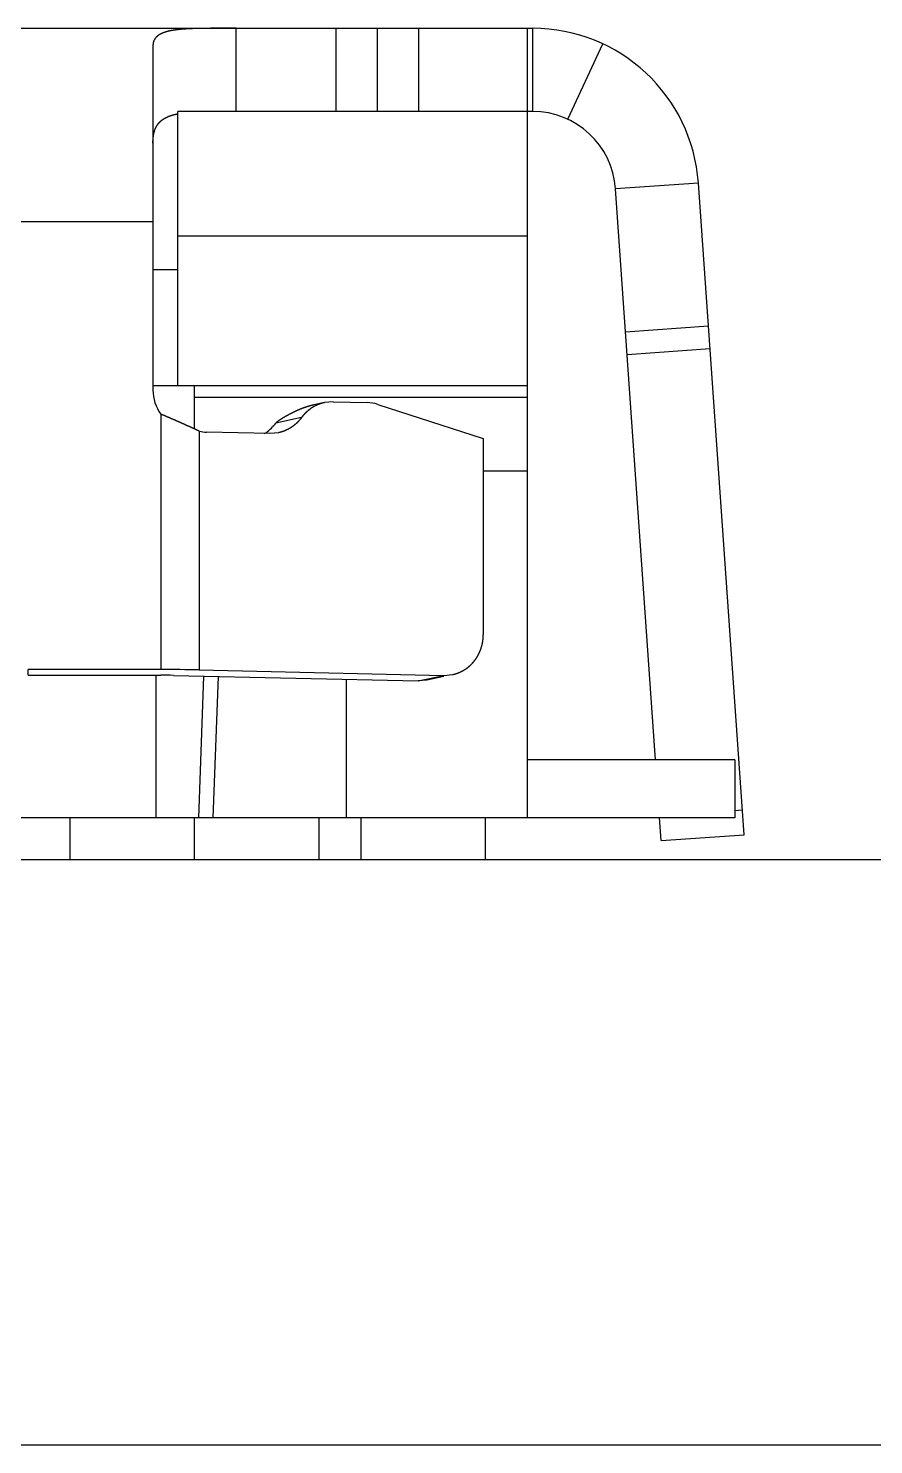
# Model space of a CAD drawing. Extents: x 16.7 to 47.9, y 2.6 to 52.9.
# Drawn here: x 40.18 to 41.197, y 28.961 to 30.665 of the extents above; entities that cross this region are included whole.
import ezdxf

# ---------------------------------------------------------------- set-up
doc = ezdxf.new("R2010")
doc.units = 0
doc.header["$LTSCALE"] = 16.335
doc.layers.get('0').update_dxf_attribs({"linetype": 'CONTINUOUS'})

msp = doc.modelspace()

# ---------------------------------------------------------------- linework, layer by layer
for p, q in [((37.7731, 30.6651), (40.7866, 30.6651)), ((40.4299, 30.5651), (40.4299, 30.6651)), ((40.5499, 30.6651), (40.5499, 30.5651)), ((40.5999, 30.5651), (40.5999, 30.6651)), ((40.6499, 30.5651), (40.6499, 30.6651)), ((40.7799, 30.6651), (40.7799, 29.7151)), ((40.7866, 30.6651), (40.7866, 30.5651)), ((40.3299, 30.6442), (40.3299, 30.2299)), ((40.8289, 30.5557), (40.8712, 30.6463)), ((40.7866, 30.5651), (40.3599, 30.5651)), ((40.3599, 30.2351), (40.3599, 30.5651)), ((40.9862, 30.479), (40.8864, 30.4721)), ((40.9344, 29.7851), (40.8864, 30.4721)), ((41.041, 29.6949), (40.9862, 30.479)), ((39.9799, 30.4325), (40.3299, 30.4325)), ((40.7799, 30.4151), (40.3599, 30.4151)), ((40.3299, 30.3751), (40.3599, 30.3751)), ((40.8984, 30.3), (40.9982, 30.307)), ((41.0001, 30.2793), (40.9004, 30.2723)), ((40.7799, 30.2351), (40.3299, 30.2351)), ((40.3799, 30.183), (40.3799, 30.2351)), ((40.3799, 30.2215), (40.7799, 30.2215)), ((40.5361, 30.2148), (40.5234, 30.2121)), ((40.5465, 30.2158), (40.5361, 30.2148)), ((40.5465, 30.2158), (40.5874, 30.2148)), ((40.6005, 30.2126), (40.7272, 30.1718)), ((40.3392, 30.2009), (40.3392, 29.8937)), ((40.5085, 30.1967), (40.4776, 30.19)), ((40.3855, 30.1804), (40.3855, 29.8932)), ((40.4705, 30.1776), (40.3944, 30.1793)), ((40.481, 30.1786), (40.4705, 30.1776)), ((40.7272, 30.1718), (40.7272, 29.9353)), ((40.7272, 30.1327), (40.7799, 30.1327)), ((40.3392, 29.8937), (40.1799, 29.8937)), ((40.1799, 29.8868), (40.1799, 29.8937)), ((40.3855, 29.8932), (40.6797, 29.8865)), ((40.1799, 29.8868), (40.3392, 29.8868)), ((40.3335, 29.8868), (40.3335, 29.7151)), ((40.3546, 29.8866), (40.6488, 29.8799)), ((40.3849, 29.7151), (40.3912, 29.8858)), ((40.4084, 29.8854), (40.402, 29.7151)), ((40.5627, 29.7151), (40.5627, 29.8819)), ((40.6488, 29.8799), (40.6797, 29.8865)), ((40.6593, 29.8809), (40.6488, 29.8799)), ((40.68, 29.8853), (40.6593, 29.8809)), ((40.6797, 29.8865), (40.6902, 29.8875)), ((41.0299, 29.7851), (40.7799, 29.7851)), ((41.0299, 29.7851), (41.0299, 29.7151)), ((41.0299, 29.7242), (41.0389, 29.7248)), ((41.0299, 29.7151), (37.5299, 29.7151)), ((40.2299, 29.7151), (40.2299, 29.6651)), ((40.3799, 29.6651), (40.3799, 29.7151)), ((40.5299, 29.6651), (40.5299, 29.7151)), ((40.5799, 29.7151), (40.5799, 29.6651)), ((40.7299, 29.6651), (40.7299, 29.7151)), ((40.9412, 29.6879), (40.9393, 29.7151)), ((40.9412, 29.6879), (41.041, 29.6949)), ((17.1799, 29.6651), (47.3799, 29.6651)), ((17.1799, 28.9611), (47.3799, 28.9611))]:
    msp.add_line(p, q)
for points in [[(40.4299, 30.6651, 0), (40.4297, 30.6651, 0), (40.4294, 30.6651, 0), (40.4292, 30.6651, 0), (40.4289, 30.6651, 0), (40.4287, 30.6651, 0), (40.4284, 30.6651, 0), (40.4282, 30.6651, 0), (40.4279, 30.6651, 0), (40.4277, 30.6651, 0), (40.4275, 30.6651, 0), (40.4272, 30.6651, 0), (40.427, 30.6651, 0), (40.4267, 30.6651, 0), (40.4265, 30.6651, 0), (40.4262, 30.6651, 0), (40.426, 30.6651, 0), (40.4257, 30.6651, 0), (40.4255, 30.6651, 0), (40.4253, 30.6651, 0), (40.425, 30.6651, 0), (40.4248, 30.6651, 0), (40.4245, 30.6651, 0), (40.4243, 30.6651, 0), (40.424, 30.6651, 0), (40.4238, 30.6651, 0), (40.4235, 30.6651, 0), (40.4233, 30.6651, 0), (40.4231, 30.6651, 0), (40.4228, 30.6651, 0), (40.4226, 30.6651, 0), (40.4223, 30.6651, 0), (40.4221, 30.6651, 0), (40.4218, 30.6651, 0), (40.4216, 30.6651, 0), (40.4213, 30.6651, 0), (40.4211, 30.6651, 0), (40.4209, 30.6651, 0), (40.4206, 30.6651, 0), (40.4204, 30.6651, 0), (40.4201, 30.6651, 0), (40.4199, 30.6651, 0), (40.4196, 30.6651, 0), (40.4194, 30.6651, 0), (40.4191, 30.6651, 0), (40.4189, 30.6651, 0), (40.4186, 30.6651, 0), (40.4184, 30.6651, 0), (40.4182, 30.6651, 0), (40.4179, 30.6651, 0), (40.4177, 30.6651, 0), (40.4174, 30.6651, 0), (40.4172, 30.6651, 0), (40.4169, 30.6651, 0), (40.4167, 30.6651, 0), (40.4164, 30.6651, 0), (40.4162, 30.6651, 0), (40.416, 30.6651, 0), (40.4157, 30.6651, 0), (40.4155, 30.6651, 0), (40.4152, 30.6651, 0), (40.415, 30.6651, 0), (40.4147, 30.6651, 0), (40.4145, 30.6651, 0), (40.4142, 30.6651, 0), (40.414, 30.6651, 0), (40.4138, 30.6651, 0), (40.4135, 30.6651, 0), (40.4133, 30.6651, 0), (40.413, 30.6651, 0), (40.4128, 30.6651, 0), (40.4125, 30.6651, 0), (40.4123, 30.6651, 0), (40.412, 30.6651, 0), (40.4118, 30.6651, 0), (40.4116, 30.6651, 0), (40.4113, 30.6651, 0), (40.4111, 30.6651, 0), (40.4108, 30.6651, 0), (40.4106, 30.6651, 0), (40.4103, 30.6651, 0), (40.4101, 30.6651, 0), (40.4098, 30.6651, 0), (40.4096, 30.6651, 0), (40.4094, 30.6651, 0), (40.4091, 30.6651, 0), (40.4089, 30.6651, 0), (40.4086, 30.6651, 0), (40.4084, 30.6651, 0), (40.4081, 30.6651, 0), (40.4079, 30.6651, 0), (40.4076, 30.6651, 0), (40.4074, 30.6651, 0), (40.4072, 30.6651, 0), (40.4069, 30.6651, 0), (40.4067, 30.6651, 0), (40.4064, 30.6651, 0), (40.4062, 30.6651, 0), (40.4059, 30.6651, 0), (40.4057, 30.6651, 0), (40.4054, 30.6651, 0), (40.4052, 30.6651, 0), (40.405, 30.6651, 0), (40.4047, 30.6651, 0), (40.4045, 30.6651, 0), (40.4042, 30.6651, 0), (40.404, 30.6651, 0), (40.4037, 30.6651, 0), (40.4035, 30.6651, 0), (40.4032, 30.6651, 0), (40.403, 30.6651, 0), (40.4028, 30.6651, 0), (40.4025, 30.6651, 0), (40.4023, 30.6651, 0), (40.402, 30.6651, 0), (40.4018, 30.6651, 0), (40.4015, 30.6651, 0), (40.4013, 30.6651, 0), (40.401, 30.6651, 0), (40.4008, 30.6651, 0), (40.4006, 30.6651, 0), (40.4003, 30.6651, 0), (40.4001, 30.6651, 0), (40.3998, 30.6651, 0), (40.3996, 30.6651, 0), (40.3993, 30.6651, 0), (40.3991, 30.6651, 0), (40.3988, 30.665, 0), (40.3986, 30.665, 0), (40.3984, 30.665, 0), (40.3981, 30.665, 0), (40.3979, 30.665, 0), (40.3976, 30.665, 0), (40.3974, 30.665, 0), (40.3971, 30.665, 0), (40.3969, 30.665, 0), (40.3966, 30.665, 0), (40.3964, 30.665, 0), (40.3962, 30.665, 0), (40.3959, 30.665, 0), (40.3957, 30.665, 0), (40.3954, 30.665, 0), (40.3952, 30.665, 0), (40.3949, 30.665, 0), (40.3947, 30.665, 0), (40.3944, 30.665, 0), (40.3942, 30.665, 0), (40.394, 30.665, 0), (40.3937, 30.665, 0), (40.3935, 30.665, 0), (40.3932, 30.665, 0), (40.393, 30.665, 0), (40.3927, 30.665, 0), (40.3925, 30.665, 0), (40.3922, 30.665, 0), (40.392, 30.665, 0), (40.3918, 30.665, 0), (40.3915, 30.665, 0), (40.3913, 30.665, 0), (40.391, 30.665, 0), (40.3908, 30.665, 0), (40.3905, 30.665, 0), (40.3903, 30.665, 0), (40.39, 30.665, 0), (40.3898, 30.665, 0), (40.3896, 30.665, 0), (40.3893, 30.6649, 0), (40.3891, 30.6649, 0), (40.3888, 30.6649, 0), (40.3886, 30.6649, 0), (40.3883, 30.6649, 0), (40.3881, 30.6649, 0), (40.3878, 30.6649, 0), (40.3876, 30.6649, 0), (40.3874, 30.6649, 0), (40.3871, 30.6649, 0), (40.3869, 30.6649, 0), (40.3866, 30.6649, 0), (40.3864, 30.6649, 0), (40.3861, 30.6649, 0), (40.3859, 30.6649, 0), (40.3856, 30.6649, 0), (40.3854, 30.6649, 0), (40.3852, 30.6649, 0), (40.3849, 30.6649, 0), (40.3847, 30.6649, 0), (40.3844, 30.6649, 0), (40.3842, 30.6649, 0), (40.3839, 30.6648, 0), (40.3837, 30.6648, 0), (40.3834, 30.6648, 0), (40.3832, 30.6648, 0), (40.383, 30.6648, 0), (40.3827, 30.6648, 0), (40.3825, 30.6648, 0), (40.3822, 30.6648, 0), (40.382, 30.6648, 0), (40.3817, 30.6648, 0), (40.3815, 30.6648, 0), (40.3812, 30.6648, 0), (40.381, 30.6648, 0), (40.3808, 30.6648, 0), (40.3805, 30.6648, 0), (40.3803, 30.6648, 0), (40.38, 30.6647, 0), (40.3798, 30.6647, 0), (40.3795, 30.6647, 0), (40.3793, 30.6647, 0), (40.379, 30.6647, 0), (40.3788, 30.6647, 0), (40.3786, 30.6647, 0), (40.3783, 30.6647, 0), (40.3781, 30.6647, 0), (40.3778, 30.6647, 0), (40.3776, 30.6647, 0), (40.3773, 30.6647, 0), (40.3771, 30.6646, 0), (40.3768, 30.6646, 0), (40.3766, 30.6646, 0), (40.3764, 30.6646, 0), (40.3761, 30.6646, 0), (40.3759, 30.6646, 0), (40.3756, 30.6646, 0), (40.3754, 30.6646, 0), (40.3751, 30.6646, 0), (40.3749, 30.6646, 0), (40.3746, 30.6645, 0), (40.3744, 30.6645, 0), (40.3742, 30.6645, 0), (40.3739, 30.6645, 0), (40.3737, 30.6645, 0), (40.3734, 30.6645, 0), (40.3732, 30.6645, 0), (40.3729, 30.6645, 0), (40.3727, 30.6644, 0), (40.3724, 30.6644, 0), (40.3722, 30.6644, 0), (40.372, 30.6644, 0), (40.3717, 30.6644, 0), (40.3715, 30.6644, 0), (40.3712, 30.6644, 0), (40.371, 30.6644, 0), (40.3707, 30.6643, 0), (40.3705, 30.6643, 0), (40.3702, 30.6643, 0), (40.37, 30.6643, 0), (40.3698, 30.6643, 0), (40.3695, 30.6643, 0), (40.3693, 30.6643, 0), (40.369, 30.6642, 0), (40.3688, 30.6642, 0), (40.3685, 30.6642, 0), (40.3683, 30.6642, 0), (40.3681, 30.6642, 0), (40.3678, 30.6642, 0), (40.3676, 30.6641, 0), (40.3673, 30.6641, 0), (40.3671, 30.6641, 0), (40.3668, 30.6641, 0), (40.3666, 30.6641, 0), (40.3663, 30.6641, 0), (40.3661, 30.664, 0), (40.3659, 30.664, 0), (40.3656, 30.664, 0), (40.3654, 30.664, 0), (40.3651, 30.664, 0), (40.3649, 30.6639, 0), (40.3646, 30.6639, 0), (40.3644, 30.6639, 0), (40.3642, 30.6639, 0), (40.3639, 30.6639, 0), (40.3637, 30.6638, 0), (40.3634, 30.6638, 0), (40.3632, 30.6638, 0), (40.3629, 30.6638, 0), (40.3627, 30.6637, 0), (40.3624, 30.6637, 0), (40.3622, 30.6637, 0), (40.362, 30.6637, 0), (40.3617, 30.6637, 0), (40.3615, 30.6636, 0), (40.3612, 30.6636, 0), (40.361, 30.6636, 0), (40.3607, 30.6635, 0), (40.3605, 30.6635, 0), (40.3603, 30.6635, 0), (40.36, 30.6635, 0), (40.3598, 30.6634, 0), (40.3595, 30.6634, 0), (40.3593, 30.6634, 0), (40.359, 30.6634, 0), (40.3588, 30.6633, 0), (40.3586, 30.6633, 0), (40.3583, 30.6633, 0), (40.3581, 30.6632, 0), (40.3578, 30.6632, 0), (40.3576, 30.6632, 0), (40.3573, 30.6631, 0), (40.3571, 30.6631, 0), (40.3569, 30.6631, 0), (40.3566, 30.663, 0), (40.3564, 30.663, 0), (40.3561, 30.663, 0), (40.3559, 30.6629, 0), (40.3556, 30.6629, 0), (40.3554, 30.6629, 0), (40.3552, 30.6628, 0), (40.3549, 30.6628, 0), (40.3547, 30.6628, 0), (40.3544, 30.6627, 0), (40.3542, 30.6627, 0), (40.3539, 30.6626, 0), (40.3537, 30.6626, 0), (40.3535, 30.6626, 0), (40.3532, 30.6625, 0), (40.353, 30.6625, 0), (40.3527, 30.6624, 0), (40.3525, 30.6624, 0), (40.3523, 30.6624, 0), (40.352, 30.6623, 0), (40.3518, 30.6623, 0), (40.3515, 30.6622, 0), (40.3513, 30.6622, 0), (40.3511, 30.6621, 0), (40.3508, 30.6621, 0), (40.3506, 30.662, 0), (40.3503, 30.662, 0), (40.3501, 30.6619, 0), (40.3499, 30.6619, 0), (40.3496, 30.6618, 0), (40.3494, 30.6618, 0), (40.3491, 30.6617, 0), (40.3489, 30.6617, 0), (40.3487, 30.6616, 0), (40.3484, 30.6615, 0), (40.3482, 30.6615, 0), (40.348, 30.6614, 0), (40.3477, 30.6614, 0), (40.3475, 30.6613, 0), (40.3472, 30.6612, 0), (40.347, 30.6612, 0), (40.3468, 30.6611, 0), (40.3465, 30.6611, 0), (40.3463, 30.661, 0), (40.3461, 30.6609, 0), (40.3458, 30.6609, 0), (40.3456, 30.6608, 0), (40.3454, 30.6607, 0), (40.3451, 30.6606, 0), (40.3449, 30.6606, 0), (40.3447, 30.6605, 0), (40.3444, 30.6604, 0), (40.3442, 30.6603, 0), (40.344, 30.6603, 0), (40.3437, 30.6602, 0), (40.3435, 30.6601, 0), (40.3433, 30.66, 0), (40.343, 30.6599, 0), (40.3428, 30.6599, 0), (40.3426, 30.6598, 0), (40.3424, 30.6597, 0), (40.3421, 30.6596, 0), (40.3419, 30.6595, 0), (40.3417, 30.6594, 0), (40.3414, 30.6593, 0), (40.3412, 30.6592, 0), (40.341, 30.6591, 0), (40.3408, 30.659, 0), (40.3405, 30.6589, 0), (40.3403, 30.6588, 0), (40.3401, 30.6587, 0), (40.3399, 30.6586, 0), (40.3397, 30.6585, 0), (40.3394, 30.6584, 0), (40.3392, 30.6583, 0), (40.339, 30.6582, 0), (40.3388, 30.6581, 0), (40.3386, 30.658, 0), (40.3384, 30.6578, 0), (40.3381, 30.6577, 0), (40.3379, 30.6576, 0), (40.3377, 30.6575, 0), (40.3375, 30.6573, 0), (40.3373, 30.6572, 0), (40.3371, 30.6571, 0), (40.3369, 30.657, 0), (40.3367, 30.6568, 0), (40.3365, 30.6567, 0), (40.3363, 30.6565, 0), (40.3361, 30.6564, 0), (40.3359, 30.6562, 0), (40.3357, 30.6561, 0), (40.3355, 30.6559, 0), (40.3353, 30.6558, 0), (40.3351, 30.6556, 0), (40.3349, 30.6555, 0), (40.3348, 30.6553, 0), (40.3346, 30.6552, 0), (40.3344, 30.655, 0), (40.3342, 30.6548, 0), (40.334, 30.6546, 0), (40.3339, 30.6545, 0), (40.3337, 30.6543, 0), (40.3335, 30.6541, 0), (40.3334, 30.6539, 0), (40.3332, 30.6537, 0), (40.3331, 30.6536, 0), (40.3329, 30.6534, 0), (40.3328, 30.6532, 0), (40.3326, 30.653, 0), (40.3325, 30.6528, 0), (40.3323, 30.6526, 0), (40.3322, 30.6524, 0), (40.3321, 30.6522, 0), (40.3319, 30.652, 0), (40.3318, 30.6517, 0), (40.3317, 30.6515, 0), (40.3316, 30.6513, 0), (40.3314, 30.6511, 0), (40.3313, 30.6509, 0), (40.3312, 30.6507, 0), (40.3311, 30.6504, 0), (40.331, 30.6502, 0), (40.3309, 30.65, 0), (40.3309, 30.6497, 0), (40.3308, 30.6495, 0), (40.3307, 30.6493, 0), (40.3306, 30.6491, 0), (40.3305, 30.6488, 0), (40.3305, 30.6486, 0), (40.3304, 30.6483, 0), (40.3303, 30.6481, 0), (40.3303, 30.6479, 0), (40.3302, 30.6476, 0), (40.3302, 30.6474, 0), (40.3301, 30.6472, 0), (40.3301, 30.6469, 0), (40.3301, 30.6467, 0), (40.33, 30.6464, 0), (40.33, 30.6462, 0), (40.33, 30.6459, 0), (40.33, 30.6457, 0), (40.3299, 30.6454, 0), (40.3299, 30.6452, 0), (40.3299, 30.645, 0), (40.3299, 30.6447, 0), (40.3299, 30.6445, 0), (40.3299, 30.6442, 0)], [(40.3299, 30.5269, 0), (40.3299, 30.527, 0), (40.3299, 30.5272, 0), (40.3299, 30.5273, 0), (40.3299, 30.5275, 0), (40.3299, 30.5276, 0), (40.3299, 30.5278, 0), (40.3299, 30.5279, 0), (40.3299, 30.5281, 0), (40.3299, 30.5282, 0), (40.3299, 30.5284, 0), (40.3299, 30.5285, 0), (40.3299, 30.5287, 0), (40.3299, 30.5288, 0), (40.3299, 30.529, 0), (40.3299, 30.5291, 0), (40.3299, 30.5293, 0), (40.3299, 30.5294, 0), (40.3299, 30.5296, 0), (40.3299, 30.5297, 0), (40.33, 30.5298, 0), (40.33, 30.53, 0), (40.33, 30.5301, 0), (40.33, 30.5303, 0), (40.33, 30.5304, 0), (40.33, 30.5306, 0), (40.33, 30.5307, 0), (40.33, 30.5309, 0), (40.33, 30.531, 0), (40.33, 30.5312, 0), (40.33, 30.5313, 0), (40.33, 30.5315, 0), (40.3301, 30.5316, 0), (40.3301, 30.5318, 0), (40.3301, 30.5319, 0), (40.3301, 30.5321, 0), (40.3301, 30.5322, 0), (40.3301, 30.5324, 0), (40.3301, 30.5325, 0), (40.3301, 30.5326, 0), (40.3301, 30.5328, 0), (40.3302, 30.5329, 0), (40.3302, 30.5331, 0), (40.3302, 30.5332, 0), (40.3302, 30.5334, 0), (40.3302, 30.5335, 0), (40.3302, 30.5337, 0), (40.3302, 30.5338, 0), (40.3303, 30.534, 0), (40.3303, 30.5341, 0), (40.3303, 30.5343, 0), (40.3303, 30.5344, 0), (40.3303, 30.5346, 0), (40.3303, 30.5347, 0), (40.3304, 30.5349, 0), (40.3304, 30.535, 0), (40.3304, 30.5351, 0), (40.3304, 30.5353, 0), (40.3304, 30.5354, 0), (40.3305, 30.5356, 0), (40.3305, 30.5357, 0), (40.3305, 30.5359, 0), (40.3305, 30.536, 0), (40.3306, 30.5362, 0), (40.3306, 30.5363, 0), (40.3306, 30.5365, 0), (40.3306, 30.5366, 0), (40.3306, 30.5367, 0), (40.3307, 30.5369, 0), (40.3307, 30.537, 0), (40.3307, 30.5372, 0), (40.3308, 30.5373, 0), (40.3308, 30.5375, 0), (40.3308, 30.5376, 0), (40.3308, 30.5378, 0), (40.3309, 30.5379, 0), (40.3309, 30.5381, 0), (40.3309, 30.5382, 0), (40.331, 30.5383, 0), (40.331, 30.5385, 0), (40.331, 30.5386, 0), (40.331, 30.5388, 0), (40.3311, 30.5389, 0), (40.3311, 30.5391, 0), (40.3311, 30.5392, 0), (40.3312, 30.5394, 0), (40.3312, 30.5395, 0), (40.3313, 30.5396, 0), (40.3313, 30.5398, 0), (40.3313, 30.5399, 0), (40.3314, 30.5401, 0), (40.3314, 30.5402, 0), (40.3314, 30.5404, 0), (40.3315, 30.5405, 0), (40.3315, 30.5406, 0), (40.3316, 30.5408, 0), (40.3316, 30.5409, 0), (40.3316, 30.5411, 0), (40.3317, 30.5412, 0), (40.3317, 30.5413, 0), (40.3318, 30.5415, 0), (40.3318, 30.5416, 0), (40.3319, 30.5418, 0), (40.3319, 30.5419, 0), (40.3319, 30.5421, 0), (40.332, 30.5422, 0), (40.332, 30.5423, 0), (40.3321, 30.5425, 0), (40.3321, 30.5426, 0), (40.3322, 30.5428, 0), (40.3322, 30.5429, 0), (40.3323, 30.543, 0), (40.3323, 30.5432, 0), (40.3324, 30.5433, 0), (40.3324, 30.5434, 0), (40.3325, 30.5436, 0), (40.3325, 30.5437, 0), (40.3326, 30.5439, 0), (40.3326, 30.544, 0), (40.3327, 30.5441, 0), (40.3328, 30.5443, 0), (40.3328, 30.5444, 0), (40.3329, 30.5445, 0), (40.3329, 30.5447, 0), (40.333, 30.5448, 0), (40.3331, 30.5449, 0), (40.3331, 30.5451, 0), (40.3332, 30.5452, 0), (40.3332, 30.5454, 0), (40.3333, 30.5455, 0), (40.3334, 30.5456, 0), (40.3334, 30.5458, 0), (40.3335, 30.5459, 0), (40.3336, 30.546, 0), (40.3336, 30.5461, 0), (40.3337, 30.5463, 0), (40.3338, 30.5464, 0), (40.3338, 30.5465, 0), (40.3339, 30.5467, 0), (40.334, 30.5468, 0), (40.334, 30.5469, 0), (40.3341, 30.5471, 0), (40.3342, 30.5472, 0), (40.3343, 30.5473, 0), (40.3343, 30.5474, 0), (40.3344, 30.5476, 0), (40.3345, 30.5477, 0), (40.3346, 30.5478, 0), (40.3346, 30.548, 0), (40.3347, 30.5481, 0), (40.3348, 30.5482, 0), (40.3349, 30.5483, 0), (40.3349, 30.5485, 0), (40.335, 30.5486, 0), (40.3351, 30.5487, 0), (40.3352, 30.5488, 0), (40.3353, 30.549, 0), (40.3354, 30.5491, 0), (40.3354, 30.5492, 0), (40.3355, 30.5493, 0), (40.3356, 30.5494, 0), (40.3357, 30.5496, 0), (40.3358, 30.5497, 0), (40.3359, 30.5498, 0), (40.336, 30.5499, 0), (40.336, 30.55, 0), (40.3361, 30.5502, 0), (40.3362, 30.5503, 0), (40.3363, 30.5504, 0), (40.3364, 30.5505, 0), (40.3365, 30.5506, 0), (40.3366, 30.5507, 0), (40.3367, 30.5508, 0), (40.3368, 30.551, 0), (40.3369, 30.5511, 0), (40.337, 30.5512, 0), (40.3371, 30.5513, 0), (40.3372, 30.5514, 0), (40.3373, 30.5515, 0), (40.3374, 30.5516, 0), (40.3375, 30.5517, 0), (40.3376, 30.5518, 0), (40.3377, 30.552, 0), (40.3378, 30.5521, 0), (40.3379, 30.5522, 0), (40.338, 30.5523, 0), (40.3381, 30.5524, 0), (40.3382, 30.5525, 0), (40.3383, 30.5526, 0), (40.3384, 30.5527, 0), (40.3385, 30.5528, 0), (40.3386, 30.5529, 0), (40.3387, 30.553, 0), (40.3388, 30.5531, 0), (40.3389, 30.5532, 0), (40.339, 30.5533, 0), (40.3391, 30.5534, 0), (40.3392, 30.5535, 0), (40.3394, 30.5536, 0), (40.3395, 30.5537, 0), (40.3396, 30.5538, 0), (40.3397, 30.5539, 0), (40.3398, 30.554, 0), (40.3399, 30.5541, 0), (40.34, 30.5542, 0), (40.3401, 30.5543, 0), (40.3403, 30.5544, 0), (40.3404, 30.5545, 0), (40.3405, 30.5546, 0), (40.3406, 30.5546, 0), (40.3407, 30.5547, 0), (40.3408, 30.5548, 0), (40.341, 30.5549, 0), (40.3411, 30.555, 0), (40.3412, 30.5551, 0), (40.3413, 30.5552, 0), (40.3414, 30.5553, 0), (40.3416, 30.5554, 0), (40.3417, 30.5554, 0), (40.3418, 30.5555, 0), (40.3419, 30.5556, 0), (40.342, 30.5557, 0), (40.3422, 30.5558, 0), (40.3423, 30.5559, 0), (40.3424, 30.5559, 0), (40.3425, 30.556, 0), (40.3427, 30.5561, 0), (40.3428, 30.5562, 0), (40.3429, 30.5563, 0), (40.343, 30.5563, 0), (40.3431, 30.5564, 0), (40.3433, 30.5565, 0), (40.3434, 30.5566, 0), (40.3435, 30.5566, 0), (40.3437, 30.5567, 0), (40.3438, 30.5568, 0), (40.3439, 30.5569, 0), (40.344, 30.5569, 0), (40.3442, 30.557, 0), (40.3443, 30.5571, 0), (40.3444, 30.5572, 0), (40.3446, 30.5572, 0), (40.3447, 30.5573, 0), (40.3448, 30.5574, 0), (40.3449, 30.5575, 0), (40.3451, 30.5575, 0), (40.3452, 30.5576, 0), (40.3453, 30.5577, 0), (40.3455, 30.5577, 0), (40.3456, 30.5578, 0), (40.3457, 30.5579, 0), (40.3459, 30.5579, 0), (40.346, 30.558, 0), (40.3461, 30.5581, 0), (40.3463, 30.5581, 0), (40.3464, 30.5582, 0), (40.3465, 30.5583, 0), (40.3467, 30.5583, 0), (40.3468, 30.5584, 0), (40.3469, 30.5584, 0), (40.3471, 30.5585, 0), (40.3472, 30.5586, 0), (40.3473, 30.5586, 0), (40.3475, 30.5587, 0), (40.3476, 30.5587, 0), (40.3477, 30.5588, 0), (40.3479, 30.5589, 0), (40.348, 30.5589, 0), (40.3481, 30.559, 0), (40.3483, 30.559, 0), (40.3484, 30.5591, 0), (40.3486, 30.5591, 0), (40.3487, 30.5592, 0), (40.3488, 30.5593, 0), (40.349, 30.5593, 0), (40.3491, 30.5594, 0), (40.3492, 30.5594, 0), (40.3494, 30.5595, 0), (40.3495, 30.5595, 0), (40.3497, 30.5596, 0), (40.3498, 30.5596, 0), (40.3499, 30.5597, 0), (40.3501, 30.5597, 0), (40.3502, 30.5598, 0), (40.3503, 30.5598, 0), (40.3505, 30.5599, 0), (40.3506, 30.5599, 0), (40.3508, 30.56, 0), (40.3509, 30.56, 0), (40.351, 30.5601, 0), (40.3512, 30.5601, 0), (40.3513, 30.5602, 0), (40.3515, 30.5602, 0), (40.3516, 30.5603, 0), (40.3517, 30.5603, 0), (40.3519, 30.5603, 0), (40.352, 30.5604, 0), (40.3522, 30.5604, 0), (40.3523, 30.5605, 0), (40.3524, 30.5605, 0), (40.3526, 30.5606, 0), (40.3527, 30.5606, 0), (40.3529, 30.5607, 0), (40.353, 30.5607, 0), (40.3532, 30.5607, 0), (40.3533, 30.5608, 0), (40.3534, 30.5608, 0), (40.3536, 30.5609, 0), (40.3537, 30.5609, 0), (40.3539, 30.5609, 0), (40.354, 30.561, 0), (40.3541, 30.561, 0), (40.3543, 30.5611, 0), (40.3544, 30.5611, 0), (40.3546, 30.5611, 0), (40.3547, 30.5612, 0), (40.3549, 30.5612, 0), (40.355, 30.5613, 0), (40.3551, 30.5613, 0), (40.3553, 30.5613, 0), (40.3554, 30.5614, 0), (40.3556, 30.5614, 0), (40.3557, 30.5614, 0), (40.3559, 30.5615, 0), (40.356, 30.5615, 0), (40.3561, 30.5615, 0), (40.3563, 30.5616, 0), (40.3564, 30.5616, 0), (40.3566, 30.5616, 0), (40.3567, 30.5617, 0), (40.3569, 30.5617, 0), (40.357, 30.5617, 0), (40.3572, 30.5618, 0), (40.3573, 30.5618, 0), (40.3574, 30.5618, 0), (40.3576, 30.5619, 0), (40.3577, 30.5619, 0), (40.3579, 30.5619, 0), (40.358, 30.562, 0), (40.3582, 30.562, 0), (40.3583, 30.562, 0), (40.3585, 30.5621, 0), (40.3586, 30.5621, 0), (40.3587, 30.5621, 0), (40.3589, 30.5621, 0), (40.359, 30.5622, 0), (40.3592, 30.5622, 0), (40.3593, 30.5622, 0), (40.3595, 30.5623, 0), (40.3596, 30.5623, 0), (40.3598, 30.5623, 0), (40.3599, 30.5623, 0)], [(40.5234, 30.2121, 0), (40.5231, 30.212, 0), (40.5227, 30.2119, 0), (40.5224, 30.2118, 0), (40.5221, 30.2118, 0), (40.5218, 30.2117, 0), (40.5214, 30.2116, 0), (40.5211, 30.2115, 0), (40.5208, 30.2115, 0), (40.5204, 30.2114, 0), (40.5201, 30.2113, 0), (40.5198, 30.2112, 0), (40.5195, 30.2111, 0), (40.5191, 30.211, 0), (40.5188, 30.2109, 0), (40.5185, 30.2108, 0), (40.5181, 30.2107, 0), (40.5178, 30.2106, 0), (40.5174, 30.2106, 0), (40.5171, 30.2105, 0), (40.5168, 30.2104, 0), (40.5164, 30.2103, 0), (40.5161, 30.2101, 0), (40.5158, 30.21, 0), (40.5154, 30.2099, 0), (40.5151, 30.2098, 0), (40.5147, 30.2097, 0), (40.5144, 30.2096, 0), (40.5141, 30.2095, 0), (40.5137, 30.2094, 0), (40.5134, 30.2093, 0), (40.513, 30.2091, 0), (40.5127, 30.209, 0), (40.5123, 30.2089, 0), (40.512, 30.2088, 0), (40.5116, 30.2087, 0), (40.5113, 30.2085, 0), (40.5109, 30.2084, 0), (40.5106, 30.2083, 0), (40.5102, 30.2082, 0), (40.5099, 30.208, 0), (40.5095, 30.2079, 0), (40.5092, 30.2078, 0), (40.5088, 30.2076, 0), (40.5085, 30.2075, 0), (40.5081, 30.2073, 0), (40.5078, 30.2072, 0), (40.5074, 30.2071, 0), (40.5071, 30.2069, 0), (40.5067, 30.2068, 0), (40.5064, 30.2066, 0), (40.506, 30.2065, 0), (40.5057, 30.2063, 0), (40.5053, 30.2062, 0), (40.505, 30.206, 0), (40.5046, 30.2059, 0), (40.5043, 30.2057, 0), (40.5039, 30.2056, 0), (40.5035, 30.2054, 0), (40.5032, 30.2053, 0), (40.5028, 30.2051, 0), (40.5025, 30.2049, 0), (40.5021, 30.2048, 0), (40.5018, 30.2046, 0), (40.5014, 30.2044, 0), (40.501, 30.2043, 0), (40.5007, 30.2041, 0), (40.5003, 30.2039, 0), (40.5, 30.2038, 0), (40.4996, 30.2036, 0), (40.4992, 30.2034, 0), (40.4989, 30.2032, 0), (40.4985, 30.2031, 0), (40.4982, 30.2029, 0), (40.4978, 30.2027, 0), (40.4974, 30.2025, 0), (40.4971, 30.2023, 0), (40.4967, 30.2022, 0), (40.4964, 30.202, 0), (40.496, 30.2018, 0), (40.4956, 30.2016, 0), (40.4953, 30.2014, 0), (40.4949, 30.2012, 0), (40.4946, 30.201, 0), (40.4942, 30.2008, 0), (40.4938, 30.2006, 0), (40.4935, 30.2004, 0), (40.4931, 30.2002, 0), (40.4928, 30.2, 0), (40.4924, 30.1998, 0), (40.492, 30.1996, 0), (40.4917, 30.1994, 0), (40.4913, 30.1992, 0), (40.491, 30.199, 0), (40.4906, 30.1988, 0), (40.4902, 30.1986, 0), (40.4899, 30.1984, 0), (40.4895, 30.1982, 0), (40.4891, 30.198, 0), (40.4888, 30.1978, 0), (40.4884, 30.1976, 0), (40.4881, 30.1973, 0), (40.4877, 30.1971, 0), (40.4873, 30.1969, 0), (40.487, 30.1967, 0), (40.4866, 30.1965, 0), (40.4863, 30.1963, 0), (40.4859, 30.196, 0), (40.4855, 30.1958, 0), (40.4852, 30.1956, 0), (40.4848, 30.1954, 0), (40.4845, 30.1951, 0), (40.4841, 30.1949, 0), (40.4838, 30.1947, 0), (40.4834, 30.1945, 0), (40.483, 30.1942, 0), (40.4827, 30.194, 0), (40.4823, 30.1938, 0), (40.482, 30.1935, 0), (40.4816, 30.1933, 0), (40.4812, 30.1931, 0), (40.4809, 30.1928, 0), (40.4805, 30.1926, 0), (40.4802, 30.1923, 0), (40.4798, 30.1921, 0), (40.4795, 30.1919, 0), (40.4791, 30.1916, 0), (40.4788, 30.1914, 0), (40.4784, 30.1911, 0)], [(40.5361, 30.2148, 0), (40.5358, 30.2147, 0), (40.5356, 30.2147, 0), (40.5354, 30.2146, 0), (40.5352, 30.2146, 0), (40.535, 30.2145, 0), (40.5348, 30.2145, 0), (40.5346, 30.2144, 0), (40.5344, 30.2144, 0), (40.5342, 30.2143, 0), (40.534, 30.2143, 0), (40.5338, 30.2142, 0), (40.5336, 30.2142, 0), (40.5334, 30.2141, 0), (40.5332, 30.2141, 0), (40.533, 30.214, 0), (40.5328, 30.2139, 0), (40.5326, 30.2139, 0), (40.5324, 30.2138, 0), (40.5322, 30.2138, 0), (40.532, 30.2137, 0), (40.5318, 30.2136, 0), (40.5316, 30.2136, 0), (40.5314, 30.2135, 0), (40.5312, 30.2134, 0), (40.531, 30.2134, 0), (40.5308, 30.2133, 0), (40.5305, 30.2132, 0), (40.5303, 30.2131, 0), (40.5301, 30.2131, 0), (40.5299, 30.213, 0), (40.5298, 30.2129, 0), (40.5296, 30.2129, 0), (40.5294, 30.2128, 0), (40.5292, 30.2127, 0), (40.529, 30.2126, 0), (40.5288, 30.2125, 0), (40.5286, 30.2125, 0), (40.5284, 30.2124, 0), (40.5282, 30.2123, 0), (40.528, 30.2122, 0), (40.5278, 30.2121, 0), (40.5276, 30.2121, 0), (40.5274, 30.212, 0), (40.5272, 30.2119, 0), (40.527, 30.2118, 0), (40.5268, 30.2117, 0), (40.5266, 30.2116, 0), (40.5264, 30.2115, 0), (40.5262, 30.2114, 0), (40.526, 30.2114, 0), (40.5258, 30.2113, 0), (40.5256, 30.2112, 0), (40.5255, 30.2111, 0), (40.5253, 30.211, 0), (40.5251, 30.2109, 0), (40.5249, 30.2108, 0), (40.5247, 30.2107, 0), (40.5245, 30.2106, 0), (40.5243, 30.2105, 0), (40.5241, 30.2104, 0), (40.5239, 30.2103, 0), (40.5238, 30.2102, 0), (40.5236, 30.2101, 0), (40.5234, 30.21, 0), (40.5232, 30.2099, 0), (40.523, 30.2098, 0), (40.5228, 30.2097, 0), (40.5226, 30.2096, 0), (40.5225, 30.2094, 0), (40.5223, 30.2093, 0), (40.5221, 30.2092, 0), (40.5219, 30.2091, 0), (40.5217, 30.209, 0), (40.5216, 30.2089, 0), (40.5214, 30.2088, 0), (40.5212, 30.2087, 0), (40.521, 30.2085, 0), (40.5208, 30.2084, 0), (40.5207, 30.2083, 0), (40.5205, 30.2082, 0), (40.5203, 30.2081, 0), (40.5201, 30.208, 0), (40.5199, 30.2078, 0), (40.5198, 30.2077, 0), (40.5196, 30.2076, 0), (40.5194, 30.2075, 0), (40.5192, 30.2074, 0), (40.5191, 30.2072, 0), (40.5189, 30.2071, 0), (40.5187, 30.207, 0), (40.5186, 30.2068, 0), (40.5184, 30.2067, 0), (40.5182, 30.2066, 0), (40.5181, 30.2065, 0), (40.5179, 30.2063, 0), (40.5177, 30.2062, 0), (40.5175, 30.2061, 0), (40.5174, 30.2059, 0), (40.5172, 30.2058, 0), (40.517, 30.2057, 0), (40.5169, 30.2055, 0), (40.5167, 30.2054, 0), (40.5166, 30.2053, 0), (40.5164, 30.2051, 0), (40.5162, 30.205, 0), (40.5161, 30.2049, 0), (40.5159, 30.2047, 0), (40.5157, 30.2046, 0), (40.5156, 30.2044, 0), (40.5154, 30.2043, 0), (40.5153, 30.2042, 0), (40.5151, 30.204, 0), (40.5149, 30.2039, 0), (40.5148, 30.2037, 0), (40.5146, 30.2036, 0), (40.5145, 30.2034, 0), (40.5143, 30.2033, 0), (40.5142, 30.2031, 0), (40.514, 30.203, 0), (40.5139, 30.2029, 0), (40.5137, 30.2027, 0), (40.5136, 30.2026, 0), (40.5134, 30.2024, 0), (40.5133, 30.2023, 0), (40.5131, 30.2021, 0), (40.513, 30.202, 0), (40.5128, 30.2018, 0), (40.5127, 30.2016, 0), (40.5125, 30.2015, 0), (40.5124, 30.2013, 0), (40.5122, 30.2012, 0), (40.5121, 30.201, 0), (40.5119, 30.2009, 0), (40.5118, 30.2007, 0), (40.5117, 30.2006, 0), (40.5115, 30.2004, 0), (40.5114, 30.2002, 0), (40.5112, 30.2001, 0), (40.5111, 30.1999, 0), (40.511, 30.1998, 0), (40.5108, 30.1996, 0), (40.5107, 30.1994, 0), (40.5105, 30.1993, 0), (40.5104, 30.1991, 0), (40.5103, 30.199, 0), (40.5101, 30.1988, 0), (40.51, 30.1986, 0), (40.5099, 30.1985, 0), (40.5097, 30.1983, 0), (40.5096, 30.1981, 0), (40.5095, 30.198, 0), (40.5093, 30.1978, 0), (40.5092, 30.1976, 0), (40.5091, 30.1975, 0), (40.509, 30.1973, 0), (40.5088, 30.1971, 0), (40.5087, 30.1969, 0), (40.5086, 30.1968, 0), (40.5085, 30.1966, 0)], [(40.3855, 30.1804, 0), (40.3853, 30.1805, 0), (40.385, 30.1807, 0), (40.3847, 30.1808, 0), (40.3844, 30.1809, 0), (40.3841, 30.1811, 0), (40.3838, 30.1812, 0), (40.3835, 30.1813, 0), (40.3832, 30.1815, 0), (40.3829, 30.1816, 0), (40.3827, 30.1817, 0), (40.3824, 30.1819, 0), (40.3821, 30.182, 0), (40.3818, 30.1821, 0), (40.3815, 30.1823, 0), (40.3812, 30.1824, 0), (40.3809, 30.1825, 0), (40.3806, 30.1827, 0), (40.3803, 30.1828, 0), (40.38, 30.1829, 0), (40.3798, 30.1831, 0), (40.3795, 30.1832, 0), (40.3792, 30.1833, 0), (40.3789, 30.1835, 0), (40.3786, 30.1836, 0), (40.3783, 30.1837, 0), (40.378, 30.1839, 0), (40.3777, 30.184, 0), (40.3774, 30.1841, 0), (40.3772, 30.1843, 0), (40.3769, 30.1844, 0), (40.3766, 30.1845, 0), (40.3763, 30.1847, 0), (40.376, 30.1848, 0), (40.3757, 30.1849, 0), (40.3754, 30.1851, 0), (40.3751, 30.1852, 0), (40.3748, 30.1853, 0), (40.3745, 30.1855, 0), (40.3742, 30.1856, 0), (40.374, 30.1857, 0), (40.3737, 30.1859, 0), (40.3734, 30.186, 0), (40.3731, 30.1861, 0), (40.3728, 30.1863, 0), (40.3725, 30.1864, 0), (40.3722, 30.1865, 0), (40.3719, 30.1867, 0), (40.3716, 30.1868, 0), (40.3713, 30.1869, 0), (40.3711, 30.187, 0), (40.3708, 30.1872, 0), (40.3705, 30.1873, 0), (40.3702, 30.1874, 0), (40.3699, 30.1876, 0), (40.3696, 30.1877, 0), (40.3693, 30.1878, 0), (40.369, 30.188, 0), (40.3687, 30.1881, 0), (40.3684, 30.1882, 0), (40.3681, 30.1884, 0), (40.3679, 30.1885, 0), (40.3676, 30.1886, 0), (40.3673, 30.1887, 0), (40.367, 30.1889, 0), (40.3667, 30.189, 0), (40.3664, 30.1891, 0), (40.3661, 30.1893, 0), (40.3658, 30.1894, 0), (40.3655, 30.1895, 0), (40.3652, 30.1897, 0), (40.3649, 30.1898, 0), (40.3646, 30.1899, 0), (40.3644, 30.19, 0), (40.3641, 30.1902, 0), (40.3638, 30.1903, 0), (40.3635, 30.1904, 0), (40.3632, 30.1906, 0), (40.3629, 30.1907, 0), (40.3626, 30.1908, 0), (40.3623, 30.1909, 0), (40.362, 30.1911, 0), (40.3617, 30.1912, 0), (40.3614, 30.1913, 0), (40.3611, 30.1915, 0), (40.3609, 30.1916, 0), (40.3606, 30.1917, 0), (40.3603, 30.1918, 0), (40.36, 30.192, 0), (40.3597, 30.1921, 0), (40.3594, 30.1922, 0), (40.3591, 30.1924, 0), (40.3588, 30.1925, 0), (40.3585, 30.1926, 0), (40.3582, 30.1927, 0), (40.3579, 30.1929, 0), (40.3576, 30.193, 0), (40.3574, 30.1931, 0), (40.3571, 30.1933, 0), (40.3568, 30.1934, 0), (40.3565, 30.1935, 0), (40.3562, 30.1936, 0), (40.3559, 30.1938, 0), (40.3556, 30.1939, 0), (40.3553, 30.194, 0), (40.355, 30.1941, 0), (40.3547, 30.1943, 0), (40.3544, 30.1944, 0), (40.3541, 30.1945, 0), (40.3538, 30.1947, 0), (40.3535, 30.1948, 0), (40.3533, 30.1949, 0), (40.353, 30.195, 0), (40.3527, 30.1952, 0), (40.3524, 30.1953, 0), (40.3521, 30.1954, 0), (40.3518, 30.1955, 0), (40.3515, 30.1957, 0), (40.3512, 30.1958, 0), (40.3509, 30.1959, 0), (40.3506, 30.196, 0), (40.3503, 30.1962, 0), (40.35, 30.1963, 0), (40.3497, 30.1964, 0), (40.3495, 30.1966, 0), (40.3492, 30.1967, 0), (40.3489, 30.1968, 0), (40.3486, 30.1969, 0), (40.3483, 30.1971, 0), (40.348, 30.1972, 0), (40.3477, 30.1973, 0), (40.3474, 30.1974, 0), (40.3471, 30.1976, 0), (40.3468, 30.1977, 0), (40.3465, 30.1978, 0), (40.3462, 30.1979, 0), (40.3459, 30.1981, 0), (40.3456, 30.1982, 0), (40.3453, 30.1983, 0), (40.3451, 30.1984, 0), (40.3448, 30.1986, 0), (40.3445, 30.1987, 0), (40.3442, 30.1988, 0), (40.3439, 30.1989, 0), (40.3436, 30.1991, 0), (40.3433, 30.1992, 0), (40.343, 30.1993, 0), (40.3427, 30.1994, 0), (40.3424, 30.1996, 0), (40.3421, 30.1997, 0), (40.3418, 30.1998, 0), (40.3415, 30.1999, 0), (40.3412, 30.2001, 0), (40.3409, 30.2002, 0), (40.3407, 30.2003, 0), (40.3404, 30.2004, 0), (40.3401, 30.2006, 0), (40.3398, 30.2007, 0), (40.3395, 30.2008, 0), (40.3392, 30.2009, 0)], [(40.5085, 30.1966, 0), (40.5083, 30.1964, 0), (40.5082, 30.1963, 0), (40.5081, 30.1961, 0), (40.508, 30.1959, 0), (40.5078, 30.1958, 0), (40.5077, 30.1956, 0), (40.5076, 30.1954, 0), (40.5074, 30.1953, 0), (40.5073, 30.1951, 0), (40.5072, 30.1949, 0), (40.507, 30.1948, 0), (40.5069, 30.1946, 0), (40.5068, 30.1944, 0), (40.5066, 30.1943, 0), (40.5065, 30.1941, 0), (40.5064, 30.194, 0), (40.5062, 30.1938, 0), (40.5061, 30.1936, 0), (40.506, 30.1935, 0), (40.5058, 30.1933, 0), (40.5057, 30.1932, 0), (40.5055, 30.193, 0), (40.5054, 30.1928, 0), (40.5053, 30.1927, 0), (40.5051, 30.1925, 0), (40.505, 30.1924, 0), (40.5048, 30.1922, 0), (40.5047, 30.1921, 0), (40.5045, 30.1919, 0), (40.5044, 30.1918, 0), (40.5043, 30.1916, 0), (40.5041, 30.1915, 0), (40.504, 30.1913, 0), (40.5038, 30.1912, 0), (40.5037, 30.191, 0), (40.5035, 30.1909, 0), (40.5034, 30.1907, 0), (40.5032, 30.1906, 0), (40.5031, 30.1904, 0), (40.5029, 30.1903, 0), (40.5028, 30.1901, 0), (40.5026, 30.19, 0), (40.5024, 30.1898, 0), (40.5023, 30.1897, 0), (40.5021, 30.1895, 0), (40.502, 30.1894, 0), (40.5018, 30.1893, 0), (40.5017, 30.1891, 0), (40.5015, 30.189, 0), (40.5013, 30.1888, 0), (40.5012, 30.1887, 0), (40.501, 30.1886, 0), (40.5009, 30.1884, 0), (40.5007, 30.1883, 0), (40.5005, 30.1881, 0), (40.5004, 30.188, 0), (40.5002, 30.1879, 0), (40.5, 30.1877, 0), (40.4999, 30.1876, 0), (40.4997, 30.1875, 0), (40.4995, 30.1873, 0), (40.4994, 30.1872, 0), (40.4992, 30.1871, 0), (40.499, 30.187, 0), (40.4989, 30.1868, 0), (40.4987, 30.1867, 0), (40.4985, 30.1866, 0), (40.4984, 30.1864, 0), (40.4982, 30.1863, 0), (40.498, 30.1862, 0), (40.4979, 30.1861, 0), (40.4977, 30.186, 0), (40.4975, 30.1858, 0), (40.4973, 30.1857, 0), (40.4972, 30.1856, 0), (40.497, 30.1855, 0), (40.4968, 30.1854, 0), (40.4966, 30.1852, 0), (40.4965, 30.1851, 0), (40.4963, 30.185, 0), (40.4961, 30.1849, 0), (40.4959, 30.1848, 0), (40.4957, 30.1847, 0), (40.4956, 30.1845, 0), (40.4954, 30.1844, 0), (40.4952, 30.1843, 0), (40.495, 30.1842, 0), (40.4948, 30.1841, 0), (40.4947, 30.184, 0), (40.4945, 30.1839, 0), (40.4943, 30.1838, 0), (40.4941, 30.1837, 0), (40.4939, 30.1836, 0), (40.4937, 30.1835, 0), (40.4936, 30.1834, 0), (40.4934, 30.1832, 0), (40.4932, 30.1831, 0), (40.493, 30.183, 0), (40.4928, 30.1829, 0), (40.4926, 30.1828, 0), (40.4924, 30.1827, 0), (40.4923, 30.1826, 0), (40.4921, 30.1826, 0), (40.4919, 30.1825, 0), (40.4917, 30.1824, 0), (40.4915, 30.1823, 0), (40.4913, 30.1822, 0), (40.4911, 30.1821, 0), (40.4909, 30.182, 0), (40.4907, 30.1819, 0), (40.4905, 30.1818, 0), (40.4904, 30.1817, 0), (40.4902, 30.1816, 0), (40.49, 30.1815, 0), (40.4898, 30.1815, 0), (40.4896, 30.1814, 0), (40.4894, 30.1813, 0), (40.4892, 30.1812, 0), (40.489, 30.1811, 0), (40.4888, 30.181, 0), (40.4886, 30.181, 0), (40.4884, 30.1809, 0), (40.4882, 30.1808, 0), (40.488, 30.1807, 0), (40.4878, 30.1806, 0), (40.4876, 30.1806, 0), (40.4874, 30.1805, 0), (40.4872, 30.1804, 0), (40.487, 30.1803, 0), (40.4868, 30.1803, 0), (40.4866, 30.1802, 0), (40.4864, 30.1801, 0), (40.4862, 30.1801, 0), (40.486, 30.18, 0), (40.4858, 30.1799, 0), (40.4856, 30.1799, 0), (40.4854, 30.1798, 0), (40.4852, 30.1797, 0), (40.485, 30.1797, 0), (40.4848, 30.1796, 0), (40.4846, 30.1795, 0), (40.4844, 30.1795, 0), (40.4842, 30.1794, 0), (40.484, 30.1794, 0), (40.4838, 30.1793, 0), (40.4836, 30.1792, 0), (40.4834, 30.1792, 0), (40.4832, 30.1791, 0), (40.483, 30.1791, 0), (40.4828, 30.179, 0), (40.4826, 30.179, 0), (40.4824, 30.1789, 0), (40.4822, 30.1789, 0), (40.482, 30.1788, 0), (40.4818, 30.1788, 0), (40.4816, 30.1787, 0), (40.4814, 30.1787, 0), (40.4812, 30.1786, 0), (40.481, 30.1786, 0)], [(40.6902, 29.8875, 0), (40.6905, 29.8876, 0), (40.6908, 29.8877, 0), (40.691, 29.8877, 0), (40.6913, 29.8878, 0), (40.6916, 29.8879, 0), (40.6919, 29.8879, 0), (40.6922, 29.888, 0), (40.6925, 29.8881, 0), (40.6927, 29.8882, 0), (40.693, 29.8882, 0), (40.6933, 29.8883, 0), (40.6936, 29.8884, 0), (40.6939, 29.8885, 0), (40.6942, 29.8886, 0), (40.6944, 29.8887, 0), (40.6947, 29.8888, 0), (40.695, 29.8889, 0), (40.6953, 29.8889, 0), (40.6955, 29.889, 0), (40.6958, 29.8891, 0), (40.6961, 29.8892, 0), (40.6964, 29.8893, 0), (40.6966, 29.8894, 0), (40.6969, 29.8896, 0), (40.6972, 29.8897, 0), (40.6975, 29.8898, 0), (40.6977, 29.8899, 0), (40.698, 29.89, 0), (40.6983, 29.8901, 0), (40.6986, 29.8902, 0), (40.6988, 29.8903, 0), (40.6991, 29.8905, 0), (40.6994, 29.8906, 0), (40.6996, 29.8907, 0), (40.6999, 29.8908, 0), (40.7002, 29.8909, 0), (40.7004, 29.8911, 0), (40.7007, 29.8912, 0), (40.701, 29.8913, 0), (40.7012, 29.8915, 0), (40.7015, 29.8916, 0), (40.7017, 29.8917, 0), (40.702, 29.8919, 0), (40.7023, 29.892, 0), (40.7025, 29.8922, 0), (40.7028, 29.8923, 0), (40.703, 29.8924, 0), (40.7033, 29.8926, 0), (40.7035, 29.8927, 0), (40.7038, 29.8929, 0), (40.704, 29.893, 0), (40.7043, 29.8932, 0), (40.7045, 29.8933, 0), (40.7048, 29.8935, 0), (40.705, 29.8936, 0), (40.7053, 29.8938, 0), (40.7055, 29.894, 0), (40.7058, 29.8941, 0), (40.706, 29.8943, 0), (40.7063, 29.8945, 0), (40.7065, 29.8946, 0), (40.7067, 29.8948, 0), (40.707, 29.895, 0), (40.7072, 29.8951, 0), (40.7075, 29.8953, 0), (40.7077, 29.8955, 0), (40.7079, 29.8957, 0), (40.7082, 29.8958, 0), (40.7084, 29.896, 0), (40.7086, 29.8962, 0), (40.7089, 29.8964, 0), (40.7091, 29.8966, 0), (40.7093, 29.8967, 0), (40.7095, 29.8969, 0), (40.7098, 29.8971, 0), (40.71, 29.8973, 0), (40.7102, 29.8975, 0), (40.7104, 29.8977, 0), (40.7107, 29.8979, 0), (40.7109, 29.8981, 0), (40.7111, 29.8983, 0), (40.7113, 29.8985, 0), (40.7115, 29.8987, 0), (40.7118, 29.8989, 0), (40.712, 29.8991, 0), (40.7122, 29.8993, 0), (40.7124, 29.8995, 0), (40.7126, 29.8997, 0), (40.7128, 29.8999, 0), (40.713, 29.9001, 0), (40.7132, 29.9003, 0), (40.7134, 29.9005, 0), (40.7136, 29.9007, 0), (40.7138, 29.9009, 0), (40.714, 29.9011, 0), (40.7142, 29.9014, 0), (40.7144, 29.9016, 0), (40.7146, 29.9018, 0), (40.7148, 29.902, 0), (40.715, 29.9022, 0), (40.7152, 29.9025, 0), (40.7154, 29.9027, 0), (40.7156, 29.9029, 0), (40.7158, 29.9031, 0), (40.716, 29.9034, 0), (40.7162, 29.9036, 0), (40.7163, 29.9038, 0), (40.7165, 29.904, 0), (40.7167, 29.9043, 0), (40.7169, 29.9045, 0), (40.7171, 29.9047, 0), (40.7172, 29.905, 0), (40.7174, 29.9052, 0), (40.7176, 29.9054, 0), (40.7178, 29.9057, 0), (40.7179, 29.9059, 0), (40.7181, 29.9061, 0), (40.7183, 29.9064, 0), (40.7184, 29.9066, 0), (40.7186, 29.9069, 0), (40.7188, 29.9071, 0), (40.7189, 29.9074, 0), (40.7191, 29.9076, 0), (40.7193, 29.9078, 0), (40.7194, 29.9081, 0), (40.7196, 29.9083, 0), (40.7197, 29.9086, 0), (40.7199, 29.9088, 0), (40.72, 29.9091, 0), (40.7202, 29.9093, 0), (40.7203, 29.9096, 0), (40.7205, 29.9098, 0), (40.7206, 29.9101, 0), (40.7208, 29.9104, 0), (40.7209, 29.9106, 0), (40.7211, 29.9109, 0), (40.7212, 29.9111, 0), (40.7213, 29.9114, 0), (40.7215, 29.9116, 0), (40.7216, 29.9119, 0), (40.7217, 29.9122, 0), (40.7219, 29.9124, 0), (40.722, 29.9127, 0), (40.7221, 29.913, 0), (40.7223, 29.9132, 0), (40.7224, 29.9135, 0), (40.7225, 29.9137, 0), (40.7226, 29.914, 0), (40.7228, 29.9143, 0), (40.7229, 29.9145, 0), (40.723, 29.9148, 0), (40.7231, 29.9151, 0), (40.7232, 29.9154, 0), (40.7233, 29.9156, 0), (40.7234, 29.9159, 0), (40.7236, 29.9162, 0), (40.7237, 29.9164, 0), (40.7238, 29.9167, 0), (40.7239, 29.917, 0), (40.724, 29.9173, 0), (40.7241, 29.9175, 0), (40.7242, 29.9178, 0), (40.7243, 29.9181, 0), (40.7244, 29.9184, 0), (40.7245, 29.9186, 0), (40.7246, 29.9189, 0), (40.7247, 29.9192, 0), (40.7248, 29.9195, 0), (40.7248, 29.9198, 0), (40.7249, 29.92, 0), (40.725, 29.9203, 0), (40.7251, 29.9206, 0), (40.7252, 29.9209, 0), (40.7253, 29.9212, 0), (40.7254, 29.9214, 0), (40.7254, 29.9217, 0), (40.7255, 29.922, 0), (40.7256, 29.9223, 0), (40.7257, 29.9226, 0), (40.7257, 29.9229, 0), (40.7258, 29.9232, 0), (40.7259, 29.9234, 0), (40.7259, 29.9237, 0), (40.726, 29.924, 0), (40.7261, 29.9243, 0), (40.7261, 29.9246, 0), (40.7262, 29.9249, 0), (40.7262, 29.9252, 0), (40.7263, 29.9254, 0), (40.7264, 29.9257, 0), (40.7264, 29.926, 0), (40.7265, 29.9263, 0), (40.7265, 29.9266, 0), (40.7266, 29.9269, 0), (40.7266, 29.9272, 0), (40.7266, 29.9275, 0), (40.7267, 29.9278, 0), (40.7267, 29.9281, 0), (40.7268, 29.9283, 0), (40.7268, 29.9286, 0), (40.7268, 29.9289, 0), (40.7269, 29.9292, 0), (40.7269, 29.9295, 0), (40.727, 29.9298, 0), (40.727, 29.9301, 0), (40.727, 29.9304, 0), (40.727, 29.9307, 0), (40.7271, 29.931, 0), (40.7271, 29.9313, 0), (40.7271, 29.9316, 0), (40.7271, 29.9318, 0), (40.7271, 29.9321, 0), (40.7272, 29.9324, 0), (40.7272, 29.9327, 0), (40.7272, 29.933, 0), (40.7272, 29.9333, 0), (40.7272, 29.9336, 0), (40.7272, 29.9339, 0), (40.7272, 29.9342, 0), (40.7272, 29.9345, 0), (40.7272, 29.9348, 0), (40.7272, 29.9351, 0), (40.7272, 29.9353, 0)]]:
    msp.add_polyline3d(points)
for centre, radius, start, end in [((40.7866, 30.4651), 0.2, 4, 90), ((40.7866, 30.4651), 0.1, 4, 90), ((40.3797, 30.2299), 0.0498, 180.0048, 215.5721), ((40.5863, 30.1688), 0.0461, 72.1107, 88.6412), ((40.3954, 30.2252), 0.0459, 257.5316, 268.6715), ((40.4403, 30.2166), 0.0457, 300.8221, 305.9062), ((40.4402, 30.2168), 0.0459, 305.9069, 307.0948), ((40.4394, 30.2177), 0.0471, 307.131, 317.0585), ((40.4391, 30.2181), 0.0476, 317.0403, 323.9835), ((40.5164, 30.1619), 0.0479, 142.4117, 144.0146), ((40.3399, 27.863), 2.0307, 88.713, 90.021), ((40.3392, 29.1928), 0.694, 88.7291, 90.0049)]:
    msp.add_arc(centre, radius, start, end)

doc.saveas('drawing.dxf')
